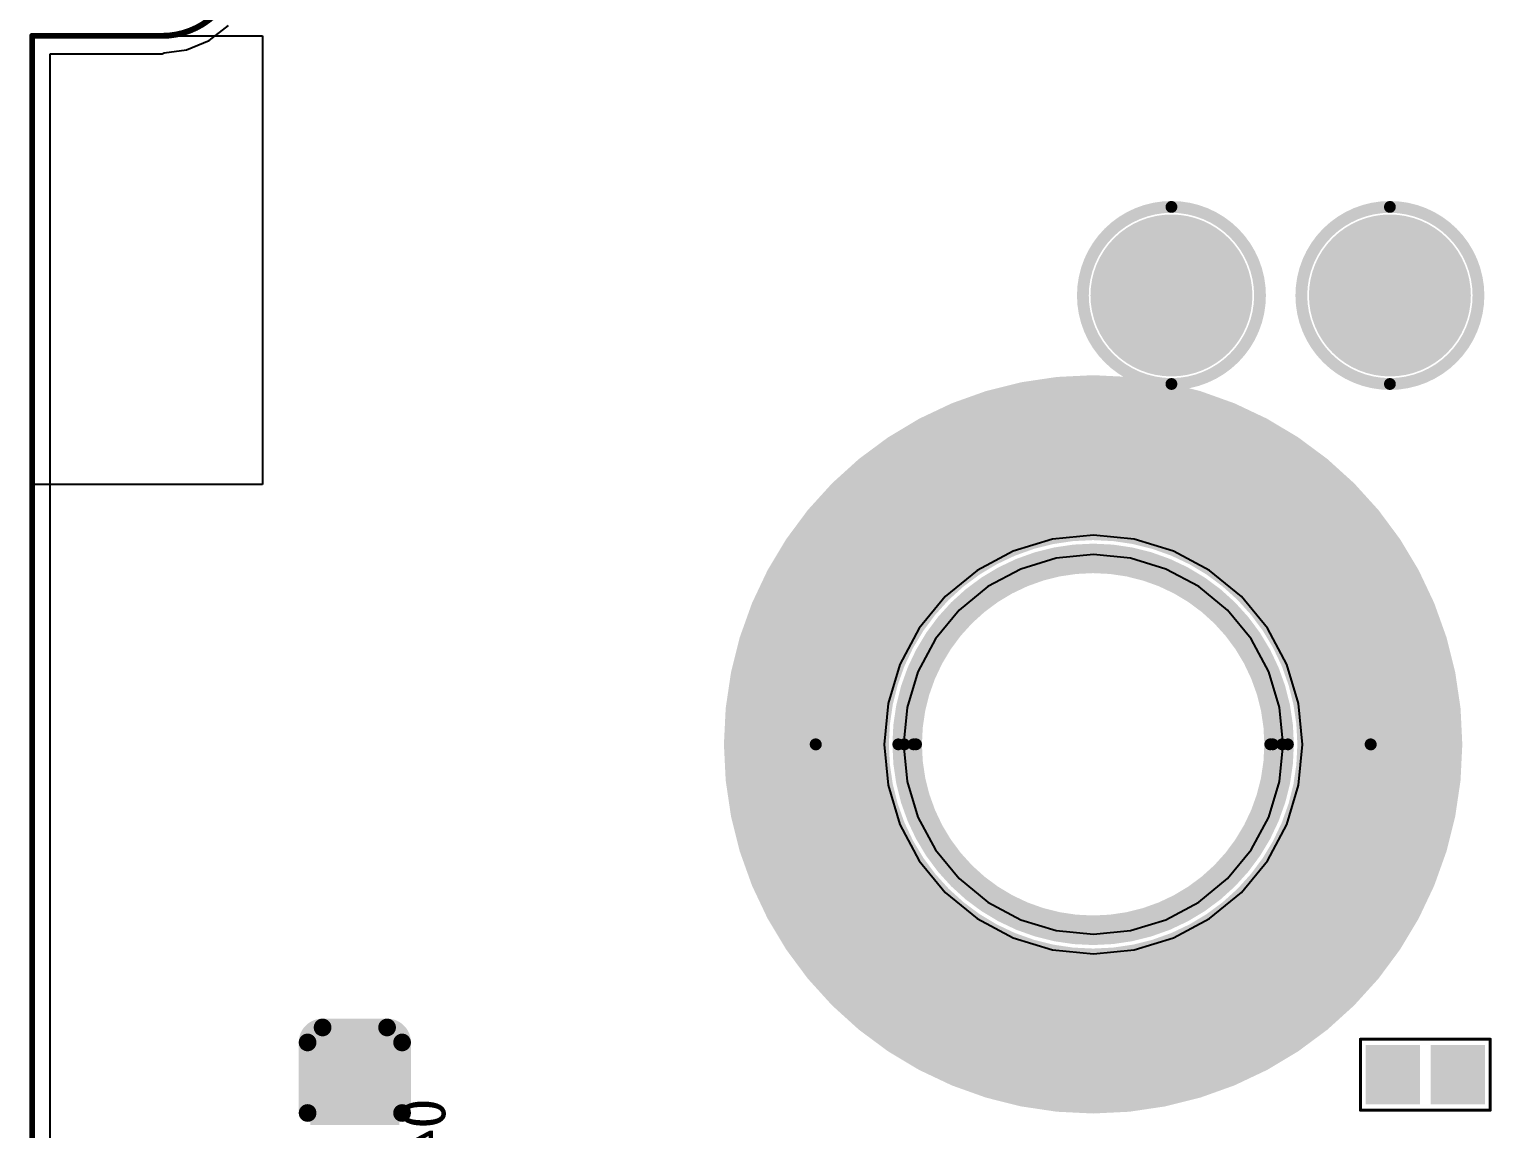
# Model space of a CAD drawing. Header units: millimetres. Extents: x 7.33 to 10.08, y 7.01 to 8.78.
# Drawn here: x 7.3329 to 7.8205, y 7.3551 to 7.7217 of the extents above; entities that cross this region are included whole.
import ezdxf

# ---------------------------------------------------------------- set-up
doc = ezdxf.new("R2010")
doc.units = ezdxf.units.MM
doc.header["$MEASUREMENT"] = 0
for name, color, linetype in [('BottomLayer', 5, 'Continuous'), ('BottomOverlay', 54, 'Continuous'), ('BottomPaste', 16, 'Continuous'), ('BottomSolder', 6, 'Continuous'), ('KeepOutLayer', 6, 'Continuous'), ('Mechanical5', 56, 'Continuous'), ('MidLayer5', 130, 'Continuous'), ('MidLayer6', 216, 'Continuous'), ('MultiLayer', 9, 'Continuous'), ('TopLayer', 1, 'Continuous'), ('TopOverlay', 2, 'Continuous'), ('TopPaste', 8, 'Continuous'), ('TopSolder', 216, 'Continuous')]:
    doc.layers.add(name, color=color, linetype=linetype)

# ---------------------------------------------------------------- blocks, each defined once
blk = doc.blocks.new('TEST_1_27MM_6')
at = {"layer": 'TopLayer', "const_width": 0.025}
blk.add_lwpolyline([(-0.0125, 0, 1), (0.0125, 0, 1)], format="xyb", close=True, dxfattribs=at)
at = {"layer": 'TopOverlay'}
for points, const_width in [([(0.02953, 0, 1), (-0.02953, 0, 1)], 0.00394), ([(-0.03051, 0, 1), (-0.02854, 0, 1)], 0.00197), ([(0.02854, 0, 1), (0.03051, 0, 1)], 0.00197)]:
    blk.add_lwpolyline(points, format="xyb", close=True, dxfattribs=dict(at, const_width=const_width))
at = {"layer": 'TopPaste', "const_width": 0.025}
blk.add_lwpolyline([(-0.0125, 0, 1), (0.0125, 0, 1)], format="xyb", close=True, dxfattribs=at)
at = {"layer": 'TopSolder', "const_width": 0.027}
blk.add_lwpolyline([(-0.0135, 0, 1), (0.0135, 0, 1)], format="xyb", close=True, dxfattribs=at)
blk = doc.blocks.new('TEST_1_27MM_23')
at = {"layer": 'TopLayer', "const_width": 0.025}
blk.add_lwpolyline([(-0.0125, 0, 1), (0.0125, 0, 1)], format="xyb", close=True, dxfattribs=at)
at = {"layer": 'TopOverlay'}
for points, const_width in [([(0.02953, 0, 1), (-0.02953, 0, 1)], 0.00394), ([(-0.03051, 0, 1), (-0.02854, 0, 1)], 0.00197), ([(0.02854, 0, 1), (0.03051, 0, 1)], 0.00197)]:
    blk.add_lwpolyline(points, format="xyb", close=True, dxfattribs=dict(at, const_width=const_width))
at = {"layer": 'TopPaste', "const_width": 0.025}
blk.add_lwpolyline([(-0.0125, 0, 1), (0.0125, 0, 1)], format="xyb", close=True, dxfattribs=at)
at = {"layer": 'TopSolder', "const_width": 0.027}
blk.add_lwpolyline([(-0.0135, 0, 1), (0.0135, 0, 1)], format="xyb", close=True, dxfattribs=at)
blk = doc.blocks.new('R0201_B_108')
at = {"layer": 'BottomLayer'}
for points in [[(-0.01792, -0.00788), (-0.00375, -0.00788), (-0.01792, 0.00787), (-0.00375, 0.00787)], [(0.00374, -0.00788), (0.01791, -0.00788), (0.00374, 0.00787), (0.01791, 0.00787)]]:
    blk.add_solid(points, dxfattribs=at)
at = {"layer": 'BottomOverlay', "const_width": 0.001}
for points in [[(-0.02166, 0.01182), (-0.02166, -0.01182)], [(0.02166, 0.01182), (-0.02166, 0.01182)], [(0.02166, 0.01182), (0.02166, -0.01182)], [(0.02166, -0.01182), (-0.02166, -0.01182)]]:
    blk.add_lwpolyline(points, dxfattribs=at)
at = {"layer": 'BottomOverlay', "const_width": 0.0005}
for points in [[(-0.02191, 0.01182, 1), (-0.02141, 0.01182, 1)], [(-0.02191, 0.01182, 1), (-0.02141, 0.01182, 1)], [(0.02141, 0.01182, 1), (0.02191, 0.01182, 1)], [(0.02141, 0.01182, 1), (0.02191, 0.01182, 1)], [(-0.02191, -0.01182, 1), (-0.02141, -0.01182, 1)], [(-0.02191, -0.01182, 1), (-0.02141, -0.01182, 1)], [(0.02141, -0.01182, 1), (0.02191, -0.01182, 1)], [(0.02141, -0.01182, 1), (0.02191, -0.01182, 1)]]:
    blk.add_lwpolyline(points, format="xyb", close=True, dxfattribs=at)
at = {"layer": 'BottomPaste'}
for points in [[(-0.01792, -0.00788), (-0.00375, -0.00788), (-0.01792, 0.00787), (-0.00375, 0.00787)], [(0.00374, -0.00788), (0.01791, -0.00788), (0.00374, 0.00787), (0.01791, 0.00787)]]:
    blk.add_solid(points, dxfattribs=at)
at = {"layer": 'BottomSolder'}
for points in [[(-0.01992, -0.00988), (-0.00175, -0.00988), (-0.01992, 0.00987), (-0.00175, 0.00987)], [(0.00174, -0.00988), (0.01991, -0.00988), (0.00174, 0.00987), (0.01991, 0.00987)]]:
    blk.add_solid(points, dxfattribs=at)
blk = doc.blocks.new('C0402_B_476')
at = {"layer": 'BottomLayer'}
for points in [[(-0.0069, -0.01083), (-0.0069, 0.01082), (-0.02855, -0.01083), (-0.02855, 0.01082)], [(0.02855, -0.01083), (0.02855, 0.01082), (0.0069, -0.01083), (0.0069, 0.01082)]]:
    blk.add_solid(points, dxfattribs=at)
at = {"layer": 'BottomOverlay', "const_width": 0.00591}
for points in [[(-0.03543, 0.01075, -0.414249), (-0.03043, 0.01575)], [(0.03043, 0.01575, -0.414249), (0.03543, 0.01075)], [(-0.03043, -0.01575, -0.414331), (-0.03543, -0.01075)], [(0.03543, -0.01075, -0.414331), (0.03043, -0.01575)]]:
    blk.add_lwpolyline(points, format="xyb", dxfattribs=at)
for points in [[(-0.0069, 0.01575), (-0.03043, 0.01575)], [(0.03043, 0.01575), (0.0069, 0.01575)], [(-0.03543, -0.01075), (-0.03543, 0.01075)], [(0.03543, -0.01075), (0.03543, 0.01075)], [(-0.0069, -0.01575), (-0.03043, -0.01575)], [(0.03043, -0.01575), (0.0069, -0.01575)]]:
    blk.add_lwpolyline(points, dxfattribs=at)
at = {"layer": 'BottomOverlay', "const_width": 0.00295}
for points in [[(-0.03191, 0.01575, 1), (-0.02895, 0.01575, 1)], [(-0.03191, 0.01575, 1), (-0.02895, 0.01575, 1)], [(-0.00837, 0.01575, 1), (-0.00542, 0.01575, 1)], [(0.00543, 0.01575, 1), (0.00838, 0.01575, 1)], [(0.02895, 0.01575, 1), (0.03191, 0.01575, 1)], [(0.02895, 0.01575, 1), (0.03191, 0.01575, 1)], [(-0.03691, 0.01075, 1), (-0.03395, 0.01075, 1)], [(-0.03691, 0.01075, 1), (-0.03395, 0.01075, 1)], [(0.03395, 0.01075, 1), (0.03691, 0.01075, 1)], [(0.03395, 0.01075, 1), (0.03691, 0.01075, 1)], [(-0.03691, -0.01075, 1), (-0.03395, -0.01075, 1)], [(-0.03691, -0.01075, 1), (-0.03395, -0.01075, 1)], [(0.03395, -0.01075, 1), (0.03691, -0.01075, 1)], [(0.03395, -0.01075, 1), (0.03691, -0.01075, 1)], [(-0.03191, -0.01575, 1), (-0.02895, -0.01575, 1)], [(-0.03191, -0.01575, 1), (-0.02895, -0.01575, 1)], [(-0.00837, -0.01575, 1), (-0.00542, -0.01575, 1)], [(0.00543, -0.01575, 1), (0.00838, -0.01575, 1)], [(0.02895, -0.01575, 1), (0.03191, -0.01575, 1)], [(0.02895, -0.01575, 1), (0.03191, -0.01575, 1)]]:
    blk.add_lwpolyline(points, format="xyb", close=True, dxfattribs=at)
at = {"layer": 'BottomPaste'}
for points in [[(-0.0069, -0.01083), (-0.0069, 0.01082), (-0.02855, -0.01083), (-0.02855, 0.01082)], [(0.02855, -0.01083), (0.02855, 0.01082), (0.0069, -0.01083), (0.0069, 0.01082)]]:
    blk.add_solid(points, dxfattribs=at)
at = {"layer": 'BottomSolder'}
for points in [[(-0.0029, -0.01483), (-0.0029, 0.01482), (-0.03254, -0.01483), (-0.03254, 0.01482)], [(0.03254, -0.01483), (0.03254, 0.01482), (0.0029, -0.01483), (0.0029, 0.01482)]]:
    blk.add_solid(points, dxfattribs=at)

msp = doc.modelspace()

# ---------------------------------------------------------------- linework, layer by layer
at = {"layer": 'BottomOverlay'}
for points, const_width in [([(7.78323, 7.48326, 1), (7.59202, 7.48326, 1)], 0.055), ([(7.78015, 7.48327, 1), (7.59511, 7.48327, 1)], 0.00394), ([(7.78021, 7.48323, 1), (7.59518, 7.48323, 1)], 0.00394), ([(7.75259, 7.48326, 1), (7.62267, 7.48326, 1)], 0.00394), ([(7.75062, 7.48327, 1), (7.62464, 7.48327, 1)], 0.00394), ([(7.74752, 7.48327, 1), (7.62773, 7.48327, 1)], 0.00394), ([(7.74668, 7.48327, 1), (7.62857, 7.48327, 1)], 0.00394), ([(7.57827, 7.48326, 1), (7.60577, 7.48326, 1)], 0.0275), ([(7.76948, 7.48326, 1), (7.79698, 7.48326, 1)], 0.0275), ([(7.59412, 7.48327, 1), (7.59609, 7.48327, 1)], 0.00197), ([(7.59419, 7.48323, 1), (7.59616, 7.48323, 1)], 0.00197), ([(7.62168, 7.48326, 1), (7.62365, 7.48326, 1)], 0.00197), ([(7.62365, 7.48327, 1), (7.62562, 7.48327, 1)], 0.00197), ([(7.62675, 7.48327, 1), (7.62872, 7.48327, 1)], 0.00197), ([(7.62759, 7.48327, 1), (7.62956, 7.48327, 1)], 0.00197), ([(7.7457, 7.48327, 1), (7.74767, 7.48327, 1)], 0.00197), ([(7.74654, 7.48327, 1), (7.74851, 7.48327, 1)], 0.00197), ([(7.74964, 7.48327, 1), (7.7516, 7.48327, 1)], 0.00197), ([(7.7516, 7.48326, 1), (7.75357, 7.48326, 1)], 0.00197), ([(7.77916, 7.48327, 1), (7.78113, 7.48327, 1)], 0.00197), ([(7.77923, 7.48323, 1), (7.7812, 7.48323, 1)], 0.00197)]:
    msp.add_lwpolyline(points, format="xyb", close=True, dxfattribs=dict(at, const_width=const_width))
at = {"layer": 'KeepOutLayer', "const_width": 0.00197}
msp.add_lwpolyline([(7.40277, 7.74511, -0.414214), (7.37718, 7.71952)], format="xyb", dxfattribs=at)
for points in [[(7.33387, 7.71952), (7.37718, 7.71952)], [(7.33387, 7.08052), (7.33387, 7.71952)]]:
    msp.add_lwpolyline(points, dxfattribs=at)
at = {"layer": 'KeepOutLayer'}
for points, const_width in [([(7.33338, 7.71952, 1), (7.33437, 7.71952, 1)], 0.000984), ([(7.33338, 7.71952, 1), (7.33437, 7.71952, 1)], 0.000984), ([(7.37669, 7.71952, 1), (7.37767, 7.71952, 1)], 0.000984), ([(7.37669, 7.71952, 1), (7.37767, 7.71952, 1)], 0.000984), ([(7.75069, 7.48323, 1), (7.6247, 7.48323, 1)], 0.00394), ([(7.62372, 7.48323, 1), (7.62569, 7.48323, 1)], 0.00197), ([(7.7497, 7.48323, 1), (7.75167, 7.48323, 1)], 0.00197)]:
    msp.add_lwpolyline(points, format="xyb", close=True, dxfattribs=dict(at, const_width=const_width))
at = {"layer": 'MidLayer5'}
for p, q in [((7.39285, 7.71797), (7.39934, 7.72295)), ((7.37783, 7.71385), (7.38529, 7.71484)), ((7.38529, 7.71484), (7.39285, 7.71797)), ((7.33981, 7.08052), (7.33981, 7.71358)), ((7.33981, 7.71358), (7.37718, 7.71358)), ((7.37718, 7.71358), (7.37783, 7.71385)), ((7.67408, 7.55168), (7.66099, 7.54771)), ((7.6877, 7.55302), (7.67408, 7.55168)), ((7.70131, 7.55168), (7.6877, 7.55302)), ((7.71441, 7.54771), (7.70131, 7.55168)), ((7.66099, 7.54771), (7.64892, 7.54126)), ((7.72647, 7.54126), (7.71441, 7.54771)), ((7.64892, 7.54126), (7.63834, 7.53258)), ((7.73705, 7.53258), (7.72647, 7.54126)), ((7.63834, 7.53258), (7.62966, 7.522)), ((7.74573, 7.522), (7.73705, 7.53258)), ((7.62966, 7.522), (7.62321, 7.50994)), ((7.75218, 7.50994), (7.74573, 7.522)), ((7.62321, 7.50994), (7.61924, 7.49684)), ((7.75615, 7.49684), (7.75218, 7.50994)), ((7.61924, 7.49684), (7.6179, 7.48323)), ((7.75749, 7.48323), (7.75615, 7.49684)), ((7.6179, 7.48323), (7.61924, 7.46961)), ((7.75615, 7.46961), (7.75749, 7.48323)), ((7.61924, 7.46961), (7.62321, 7.45652)), ((7.75218, 7.45652), (7.75615, 7.46961)), ((7.62321, 7.45652), (7.62966, 7.44445)), ((7.74573, 7.44445), (7.75218, 7.45652)), ((7.62966, 7.44445), (7.63834, 7.43387)), ((7.73705, 7.43387), (7.74573, 7.44445)), ((7.63834, 7.43387), (7.64892, 7.42519)), ((7.72647, 7.42519), (7.73705, 7.43387)), ((7.64892, 7.42519), (7.66099, 7.41874)), ((7.71441, 7.41874), (7.72647, 7.42519)), ((7.66099, 7.41874), (7.67408, 7.41477)), ((7.70131, 7.41477), (7.71441, 7.41874)), ((7.67408, 7.41477), (7.6877, 7.41343)), ((7.6877, 7.41343), (7.70131, 7.41477))]:
    msp.add_line(p, q, dxfattribs=at)
at = {"layer": 'MidLayer6'}
for p, q in [((7.39285, 7.71797), (7.39934, 7.72295)), ((7.37783, 7.71385), (7.38529, 7.71484)), ((7.38529, 7.71484), (7.39285, 7.71797)), ((7.33981, 7.08052), (7.33981, 7.71358)), ((7.33981, 7.71358), (7.37718, 7.71358)), ((7.37718, 7.71358), (7.37783, 7.71385)), ((7.67408, 7.55168), (7.66099, 7.54771)), ((7.6877, 7.55302), (7.67408, 7.55168)), ((7.70131, 7.55168), (7.6877, 7.55302)), ((7.71441, 7.54771), (7.70131, 7.55168)), ((7.66099, 7.54771), (7.64892, 7.54126)), ((7.72647, 7.54126), (7.71441, 7.54771)), ((7.64892, 7.54126), (7.63834, 7.53258)), ((7.73705, 7.53258), (7.72647, 7.54126)), ((7.63834, 7.53258), (7.62966, 7.522)), ((7.74573, 7.522), (7.73705, 7.53258)), ((7.62966, 7.522), (7.62321, 7.50994)), ((7.75218, 7.50994), (7.74573, 7.522)), ((7.62321, 7.50994), (7.61924, 7.49684)), ((7.75615, 7.49684), (7.75218, 7.50994)), ((7.61924, 7.49684), (7.6179, 7.48323)), ((7.75749, 7.48323), (7.75615, 7.49684)), ((7.6179, 7.48323), (7.61924, 7.46961)), ((7.75615, 7.46961), (7.75749, 7.48323)), ((7.61924, 7.46961), (7.62321, 7.45652)), ((7.75218, 7.45652), (7.75615, 7.46961)), ((7.62321, 7.45652), (7.62966, 7.44445)), ((7.74573, 7.44445), (7.75218, 7.45652)), ((7.62966, 7.44445), (7.63834, 7.43387)), ((7.73705, 7.43387), (7.74573, 7.44445)), ((7.63834, 7.43387), (7.64892, 7.42519)), ((7.72647, 7.42519), (7.73705, 7.43387)), ((7.64892, 7.42519), (7.66099, 7.41874)), ((7.71441, 7.41874), (7.72647, 7.42519)), ((7.66099, 7.41874), (7.67408, 7.41477)), ((7.70131, 7.41477), (7.71441, 7.41874)), ((7.67408, 7.41477), (7.6877, 7.41343)), ((7.6877, 7.41343), (7.70131, 7.41477))]:
    msp.add_line(p, q, dxfattribs=at)
at = {"layer": 'MultiLayer'}
for p, q in [((7.67535, 7.54531), (7.66347, 7.54171)), ((7.6877, 7.54652), (7.67535, 7.54531)), ((7.70004, 7.54531), (7.6877, 7.54652)), ((7.6877, 7.54652), (7.6877, 7.54652)), ((7.71192, 7.54171), (7.70004, 7.54531)), ((7.66347, 7.54171), (7.65253, 7.53586)), ((7.72286, 7.53586), (7.71192, 7.54171)), ((7.65253, 7.53586), (7.64294, 7.52798)), ((7.73245, 7.52798), (7.72286, 7.53586)), ((7.64294, 7.52798), (7.63507, 7.51839)), ((7.74032, 7.51839), (7.73245, 7.52798)), ((7.63507, 7.51839), (7.62922, 7.50745)), ((7.74617, 7.50745), (7.74032, 7.51839)), ((7.62922, 7.50745), (7.62561, 7.49558)), ((7.74978, 7.49558), (7.74617, 7.50745)), ((7.62561, 7.49558), (7.6244, 7.48323)), ((7.75099, 7.48323), (7.74978, 7.49558)), ((7.6244, 7.48323), (7.6244, 7.48323)), ((7.6244, 7.48323), (7.62561, 7.47088)), ((7.74978, 7.47088), (7.75099, 7.48323)), ((7.75099, 7.48323), (7.75099, 7.48323)), ((7.62561, 7.47088), (7.62922, 7.459)), ((7.74617, 7.459), (7.74978, 7.47088)), ((7.62922, 7.459), (7.63507, 7.44806)), ((7.74032, 7.44806), (7.74617, 7.459)), ((7.63507, 7.44806), (7.64294, 7.43847)), ((7.73245, 7.43847), (7.74032, 7.44806)), ((7.64294, 7.43847), (7.65253, 7.4306)), ((7.72286, 7.4306), (7.73245, 7.43847)), ((7.65253, 7.4306), (7.66347, 7.42475)), ((7.71192, 7.42475), (7.72286, 7.4306)), ((7.66347, 7.42475), (7.67535, 7.42115)), ((7.70004, 7.42115), (7.71192, 7.42475)), ((7.67535, 7.42115), (7.6877, 7.41993)), ((7.6877, 7.41993), (7.70004, 7.42115)), ((7.6877, 7.41993), (7.6877, 7.41993))]:
    msp.add_line(p, q, dxfattribs=at)
at = {"layer": 'TopLayer'}
for p, q in [((7.33387, 7.56991), (7.33387, 7.71952)), ((7.33387, 7.71952), (7.41065, 7.71952)), ((7.41065, 7.71952), (7.41065, 7.56991)), ((7.41065, 7.56991), (7.33387, 7.56991))]:
    msp.add_line(p, q, dxfattribs=at)

# ---------------------------------------------------------------- block references
for name, p, rotation in [('TEST_1_27MM_23', (7.71374, 7.63295), 270), ('TEST_1_27MM_6', (7.78658, 7.63295), 270), ('C0402_B_476', (7.44145, 7.35342), 90), ('R0201_B_108', (7.79839, 7.3731), 180)]:
    msp.add_blockref(name, p, dxfattribs=dict(rotation=rotation))

# ---------------------------------------------------------------- texts
at = {"layer": 'Mechanical5', "text_generation_flag": 2}
msp.add_text('0402', height=0.015, rotation=90, dxfattribs=at).set_placement((7.47161, 7.36523))

doc.saveas('drawing.dxf')
